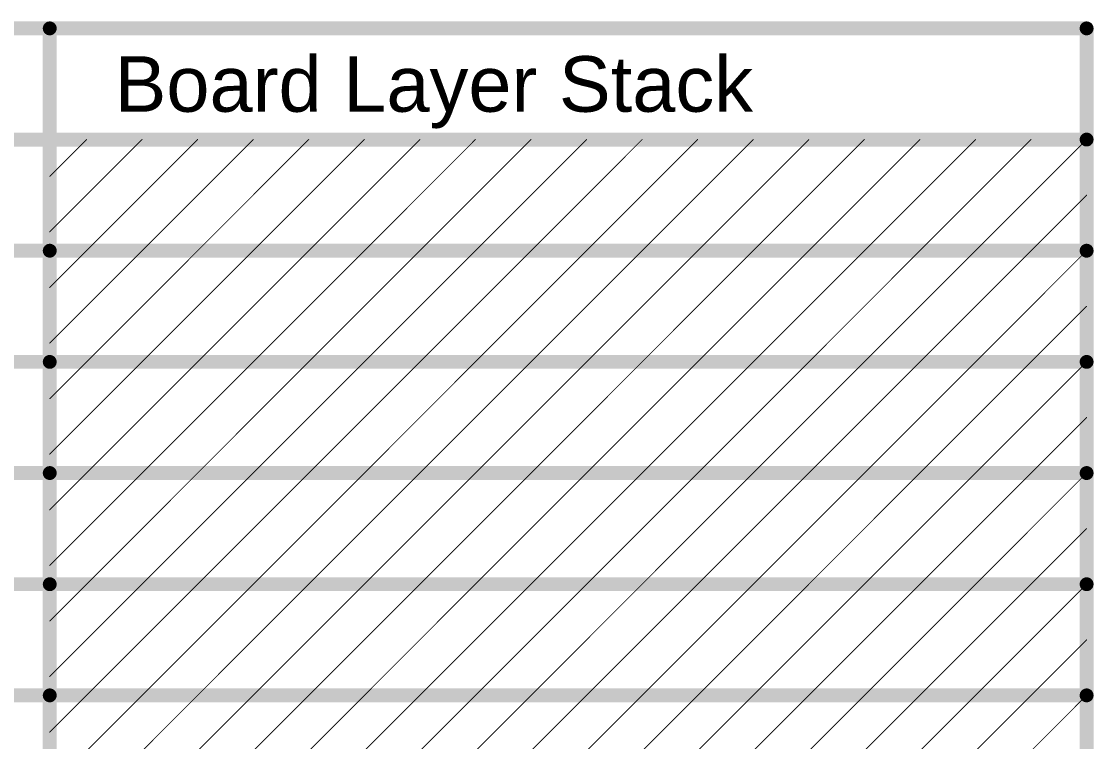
# Model space of a CAD drawing. Header units: inches. Extents: x -6 to 283, y -12 to 154.
# Drawn here: x 92.11 to 121.52, y 134.67 to 154.41 of the extents above; entities that cross this region are included whole.
import ezdxf

# ---------------------------------------------------------------- set-up
doc = ezdxf.new("R2010")
doc.units = ezdxf.units.IN
doc.layers.add('Dimensions', color=6, linetype='Continuous')
doc.styles.add('Arial', font='', dxfattribs={"height": 0.2})
doc.styles.get('Arial').set_extended_font_data('Arial')

msp = doc.modelspace()

# ---------------------------------------------------------------- linework, layer by layer
at = {"layer": 'Dimensions'}
for points in [[(12.645, 154.222, 0.381, 0.381, 0), (121.329, 154.222, 0.381, 0.381, 0)], [(92.889, 74.974, 0.381, 0.381, 0), (92.889, 154.222, 0.381, 0.381, 0)], [(121.329, 74.974, 0.381, 0.381, 0), (121.329, 154.222, 0.381, 0.381, 0)], [(12.645, 151.174, 0.381, 0.381, 0), (121.329, 151.174, 0.381, 0.381, 0)], [(92.889, 148.642, 0.0254, 0.0254, 0), (95.421, 151.174, 0.0254, 0.0254, 0)], [(92.889, 150.166, 0.0254, 0.0254, 0), (93.897, 151.174, 0.0254, 0.0254, 0)], [(93.897, 148.126, 0.0254, 0.0254, 0), (96.945, 151.174, 0.0254, 0.0254, 0)], [(95.421, 148.126, 0.0254, 0.0254, 0), (98.469, 151.174, 0.0254, 0.0254, 0)], [(96.945, 148.126, 0.0254, 0.0254, 0), (99.993, 151.174, 0.0254, 0.0254, 0)], [(98.469, 148.126, 0.0254, 0.0254, 0), (101.517, 151.174, 0.0254, 0.0254, 0)], [(99.993, 148.126, 0.0254, 0.0254, 0), (103.041, 151.174, 0.0254, 0.0254, 0)], [(101.517, 148.126, 0.0254, 0.0254, 0), (104.565, 151.174, 0.0254, 0.0254, 0)], [(103.041, 148.126, 0.0254, 0.0254, 0), (106.089, 151.174, 0.0254, 0.0254, 0)], [(104.565, 148.126, 0.0254, 0.0254, 0), (107.613, 151.174, 0.0254, 0.0254, 0)], [(106.089, 148.126, 0.0254, 0.0254, 0), (109.137, 151.174, 0.0254, 0.0254, 0)], [(107.613, 148.126, 0.0254, 0.0254, 0), (110.661, 151.174, 0.0254, 0.0254, 0)], [(109.137, 148.126, 0.0254, 0.0254, 0), (112.185, 151.174, 0.0254, 0.0254, 0)], [(110.661, 148.126, 0.0254, 0.0254, 0), (113.709, 151.174, 0.0254, 0.0254, 0)], [(112.185, 148.126, 0.0254, 0.0254, 0), (115.233, 151.174, 0.0254, 0.0254, 0)], [(113.709, 148.126, 0.0254, 0.0254, 0), (116.757, 151.174, 0.0254, 0.0254, 0)], [(115.233, 148.126, 0.0254, 0.0254, 0), (118.281, 151.174, 0.0254, 0.0254, 0)], [(116.757, 148.126, 0.0254, 0.0254, 0), (119.805, 151.174, 0.0254, 0.0254, 0)], [(118.281, 148.126, 0.0254, 0.0254, 0), (121.329, 151.174, 0.0254, 0.0254, 0)], [(119.805, 148.126, 0.0254, 0.0254, 0), (121.329, 149.65, 0.0254, 0.0254, 0)], [(78.415, 148.126, 0.381, 0.381, 0), (92.889, 148.126, 0.381, 0.381, 0)], [(92.889, 148.126, 0.381, 0.381, 0), (121.329, 148.126, 0.381, 0.381, 0)], [(92.889, 145.594, 0.0254, 0.0254, 0), (95.421, 148.126, 0.0254, 0.0254, 0)], [(92.889, 147.118, 0.0254, 0.0254, 0), (93.897, 148.126, 0.0254, 0.0254, 0)], [(93.897, 145.078, 0.0254, 0.0254, 0), (96.945, 148.126, 0.0254, 0.0254, 0)], [(95.421, 145.078, 0.0254, 0.0254, 0), (98.469, 148.126, 0.0254, 0.0254, 0)], [(96.945, 145.078, 0.0254, 0.0254, 0), (99.993, 148.126, 0.0254, 0.0254, 0)], [(98.469, 145.078, 0.0254, 0.0254, 0), (101.517, 148.126, 0.0254, 0.0254, 0)], [(99.993, 145.078, 0.0254, 0.0254, 0), (103.041, 148.126, 0.0254, 0.0254, 0)], [(101.517, 145.078, 0.0254, 0.0254, 0), (104.565, 148.126, 0.0254, 0.0254, 0)], [(103.041, 145.078, 0.0254, 0.0254, 0), (106.089, 148.126, 0.0254, 0.0254, 0)], [(104.565, 145.078, 0.0254, 0.0254, 0), (107.613, 148.126, 0.0254, 0.0254, 0)], [(106.089, 145.078, 0.0254, 0.0254, 0), (109.137, 148.126, 0.0254, 0.0254, 0)], [(107.613, 145.078, 0.0254, 0.0254, 0), (110.661, 148.126, 0.0254, 0.0254, 0)], [(109.137, 145.078, 0.0254, 0.0254, 0), (112.185, 148.126, 0.0254, 0.0254, 0)], [(110.661, 145.078, 0.0254, 0.0254, 0), (113.709, 148.126, 0.0254, 0.0254, 0)], [(112.185, 145.078, 0.0254, 0.0254, 0), (115.233, 148.126, 0.0254, 0.0254, 0)], [(113.709, 145.078, 0.0254, 0.0254, 0), (116.757, 148.126, 0.0254, 0.0254, 0)], [(115.233, 145.078, 0.0254, 0.0254, 0), (118.281, 148.126, 0.0254, 0.0254, 0)], [(116.757, 145.078, 0.0254, 0.0254, 0), (119.805, 148.126, 0.0254, 0.0254, 0)], [(118.281, 145.078, 0.0254, 0.0254, 0), (121.329, 148.126, 0.0254, 0.0254, 0)], [(119.805, 145.078, 0.0254, 0.0254, 0), (121.329, 146.602, 0.0254, 0.0254, 0)], [(78.415, 145.078, 0.381, 0.381, 0), (92.889, 145.078, 0.381, 0.381, 0)], [(92.889, 145.078, 0.381, 0.381, 0), (121.329, 145.078, 0.381, 0.381, 0)], [(92.889, 142.546, 0.0254, 0.0254, 0), (95.421, 145.078, 0.0254, 0.0254, 0)], [(92.889, 144.07, 0.0254, 0.0254, 0), (93.897, 145.078, 0.0254, 0.0254, 0)], [(93.897, 142.03, 0.0254, 0.0254, 0), (96.945, 145.078, 0.0254, 0.0254, 0)], [(95.421, 142.03, 0.0254, 0.0254, 0), (98.469, 145.078, 0.0254, 0.0254, 0)], [(96.945, 142.03, 0.0254, 0.0254, 0), (99.993, 145.078, 0.0254, 0.0254, 0)], [(98.469, 142.03, 0.0254, 0.0254, 0), (101.517, 145.078, 0.0254, 0.0254, 0)], [(99.993, 142.03, 0.0254, 0.0254, 0), (103.041, 145.078, 0.0254, 0.0254, 0)], [(101.517, 142.03, 0.0254, 0.0254, 0), (104.565, 145.078, 0.0254, 0.0254, 0)], [(103.041, 142.03, 0.0254, 0.0254, 0), (106.089, 145.078, 0.0254, 0.0254, 0)], [(104.565, 142.03, 0.0254, 0.0254, 0), (107.613, 145.078, 0.0254, 0.0254, 0)], [(106.089, 142.03, 0.0254, 0.0254, 0), (109.137, 145.078, 0.0254, 0.0254, 0)], [(107.613, 142.03, 0.0254, 0.0254, 0), (110.661, 145.078, 0.0254, 0.0254, 0)], [(109.137, 142.03, 0.0254, 0.0254, 0), (112.185, 145.078, 0.0254, 0.0254, 0)], [(110.661, 142.03, 0.0254, 0.0254, 0), (113.709, 145.078, 0.0254, 0.0254, 0)], [(112.185, 142.03, 0.0254, 0.0254, 0), (115.233, 145.078, 0.0254, 0.0254, 0)], [(113.709, 142.03, 0.0254, 0.0254, 0), (116.757, 145.078, 0.0254, 0.0254, 0)], [(115.233, 142.03, 0.0254, 0.0254, 0), (118.281, 145.078, 0.0254, 0.0254, 0)], [(116.757, 142.03, 0.0254, 0.0254, 0), (119.805, 145.078, 0.0254, 0.0254, 0)], [(118.281, 142.03, 0.0254, 0.0254, 0), (121.329, 145.078, 0.0254, 0.0254, 0)], [(119.805, 142.03, 0.0254, 0.0254, 0), (121.329, 143.554, 0.0254, 0.0254, 0)], [(78.415, 142.03, 0.381, 0.381, 0), (92.889, 142.03, 0.381, 0.381, 0)], [(92.889, 142.03, 0.381, 0.381, 0), (121.329, 142.03, 0.381, 0.381, 0)], [(92.889, 139.498, 0.0254, 0.0254, 0), (95.421, 142.03, 0.0254, 0.0254, 0)], [(92.889, 141.022, 0.0254, 0.0254, 0), (93.897, 142.03, 0.0254, 0.0254, 0)], [(93.897, 138.982, 0.0254, 0.0254, 0), (96.945, 142.03, 0.0254, 0.0254, 0)], [(95.421, 138.982, 0.0254, 0.0254, 0), (98.469, 142.03, 0.0254, 0.0254, 0)], [(96.945, 138.982, 0.0254, 0.0254, 0), (99.993, 142.03, 0.0254, 0.0254, 0)], [(98.469, 138.982, 0.0254, 0.0254, 0), (101.517, 142.03, 0.0254, 0.0254, 0)], [(99.993, 138.982, 0.0254, 0.0254, 0), (103.041, 142.03, 0.0254, 0.0254, 0)], [(101.517, 138.982, 0.0254, 0.0254, 0), (104.565, 142.03, 0.0254, 0.0254, 0)], [(103.041, 138.982, 0.0254, 0.0254, 0), (106.089, 142.03, 0.0254, 0.0254, 0)], [(104.565, 138.982, 0.0254, 0.0254, 0), (107.613, 142.03, 0.0254, 0.0254, 0)], [(106.089, 138.982, 0.0254, 0.0254, 0), (109.137, 142.03, 0.0254, 0.0254, 0)], [(107.613, 138.982, 0.0254, 0.0254, 0), (110.661, 142.03, 0.0254, 0.0254, 0)], [(109.137, 138.982, 0.0254, 0.0254, 0), (112.185, 142.03, 0.0254, 0.0254, 0)], [(110.661, 138.982, 0.0254, 0.0254, 0), (113.709, 142.03, 0.0254, 0.0254, 0)], [(112.185, 138.982, 0.0254, 0.0254, 0), (115.233, 142.03, 0.0254, 0.0254, 0)], [(113.709, 138.982, 0.0254, 0.0254, 0), (116.757, 142.03, 0.0254, 0.0254, 0)], [(115.233, 138.982, 0.0254, 0.0254, 0), (118.281, 142.03, 0.0254, 0.0254, 0)], [(116.757, 138.982, 0.0254, 0.0254, 0), (119.805, 142.03, 0.0254, 0.0254, 0)], [(118.281, 138.982, 0.0254, 0.0254, 0), (121.329, 142.03, 0.0254, 0.0254, 0)], [(119.805, 138.982, 0.0254, 0.0254, 0), (121.329, 140.506, 0.0254, 0.0254, 0)], [(78.415, 138.982, 0.381, 0.381, 0), (92.889, 138.982, 0.381, 0.381, 0)], [(92.889, 138.982, 0.381, 0.381, 0), (121.329, 138.982, 0.381, 0.381, 0)], [(92.889, 136.45, 0.0254, 0.0254, 0), (95.421, 138.982, 0.0254, 0.0254, 0)], [(92.889, 137.974, 0.0254, 0.0254, 0), (93.897, 138.982, 0.0254, 0.0254, 0)], [(93.897, 135.934, 0.0254, 0.0254, 0), (96.945, 138.982, 0.0254, 0.0254, 0)], [(95.421, 135.934, 0.0254, 0.0254, 0), (98.469, 138.982, 0.0254, 0.0254, 0)], [(96.945, 135.934, 0.0254, 0.0254, 0), (99.993, 138.982, 0.0254, 0.0254, 0)], [(98.469, 135.934, 0.0254, 0.0254, 0), (101.517, 138.982, 0.0254, 0.0254, 0)], [(99.993, 135.934, 0.0254, 0.0254, 0), (103.041, 138.982, 0.0254, 0.0254, 0)], [(101.517, 135.934, 0.0254, 0.0254, 0), (104.565, 138.982, 0.0254, 0.0254, 0)], [(103.041, 135.934, 0.0254, 0.0254, 0), (106.089, 138.982, 0.0254, 0.0254, 0)], [(104.565, 135.934, 0.0254, 0.0254, 0), (107.613, 138.982, 0.0254, 0.0254, 0)], [(106.089, 135.934, 0.0254, 0.0254, 0), (109.137, 138.982, 0.0254, 0.0254, 0)], [(107.613, 135.934, 0.0254, 0.0254, 0), (110.661, 138.982, 0.0254, 0.0254, 0)], [(109.137, 135.934, 0.0254, 0.0254, 0), (112.185, 138.982, 0.0254, 0.0254, 0)], [(110.661, 135.934, 0.0254, 0.0254, 0), (113.709, 138.982, 0.0254, 0.0254, 0)], [(112.185, 135.934, 0.0254, 0.0254, 0), (115.233, 138.982, 0.0254, 0.0254, 0)], [(113.709, 135.934, 0.0254, 0.0254, 0), (116.757, 138.982, 0.0254, 0.0254, 0)], [(115.233, 135.934, 0.0254, 0.0254, 0), (118.281, 138.982, 0.0254, 0.0254, 0)], [(116.757, 135.934, 0.0254, 0.0254, 0), (119.805, 138.982, 0.0254, 0.0254, 0)], [(118.281, 135.934, 0.0254, 0.0254, 0), (121.329, 138.982, 0.0254, 0.0254, 0)], [(119.805, 135.934, 0.0254, 0.0254, 0), (121.329, 137.458, 0.0254, 0.0254, 0)], [(78.415, 135.934, 0.381, 0.381, 0), (92.889, 135.934, 0.381, 0.381, 0)], [(92.889, 135.934, 0.381, 0.381, 0), (121.329, 135.934, 0.381, 0.381, 0)], [(92.889, 133.402, 0.0254, 0.0254, 0), (95.421, 135.934, 0.0254, 0.0254, 0)], [(92.889, 134.926, 0.0254, 0.0254, 0), (93.897, 135.934, 0.0254, 0.0254, 0)], [(93.897, 132.886, 0.0254, 0.0254, 0), (96.945, 135.934, 0.0254, 0.0254, 0)], [(95.421, 132.886, 0.0254, 0.0254, 0), (98.469, 135.934, 0.0254, 0.0254, 0)], [(96.945, 132.886, 0.0254, 0.0254, 0), (99.993, 135.934, 0.0254, 0.0254, 0)], [(98.469, 132.886, 0.0254, 0.0254, 0), (101.517, 135.934, 0.0254, 0.0254, 0)], [(99.993, 132.886, 0.0254, 0.0254, 0), (103.041, 135.934, 0.0254, 0.0254, 0)], [(101.517, 132.886, 0.0254, 0.0254, 0), (104.565, 135.934, 0.0254, 0.0254, 0)], [(103.041, 132.886, 0.0254, 0.0254, 0), (106.089, 135.934, 0.0254, 0.0254, 0)], [(104.565, 132.886, 0.0254, 0.0254, 0), (107.613, 135.934, 0.0254, 0.0254, 0)], [(106.089, 132.886, 0.0254, 0.0254, 0), (109.137, 135.934, 0.0254, 0.0254, 0)], [(107.613, 132.886, 0.0254, 0.0254, 0), (110.661, 135.934, 0.0254, 0.0254, 0)], [(109.137, 132.886, 0.0254, 0.0254, 0), (112.185, 135.934, 0.0254, 0.0254, 0)], [(110.661, 132.886, 0.0254, 0.0254, 0), (113.709, 135.934, 0.0254, 0.0254, 0)], [(112.185, 132.886, 0.0254, 0.0254, 0), (115.233, 135.934, 0.0254, 0.0254, 0)], [(113.709, 132.886, 0.0254, 0.0254, 0), (116.757, 135.934, 0.0254, 0.0254, 0)], [(115.233, 132.886, 0.0254, 0.0254, 0), (118.281, 135.934, 0.0254, 0.0254, 0)], [(116.757, 132.886, 0.0254, 0.0254, 0), (119.805, 135.934, 0.0254, 0.0254, 0)], [(118.281, 132.886, 0.0254, 0.0254, 0), (121.329, 135.934, 0.0254, 0.0254, 0)]]:
    msp.add_lwpolyline(points, format="xyseb", dxfattribs=at)
for points in [[(92.794, 154.222, 0.191, 0.191, 1), (92.984, 154.222, 0.191, 0.191, 1)], [(121.234, 154.222, 0.191, 0.191, 1), (121.424, 154.222, 0.191, 0.191, 1)], [(121.234, 154.222, 0.191, 0.191, 1), (121.424, 154.222, 0.191, 0.191, 1)], [(93.891, 151.174, 0.0127, 0.0127, 1), (93.903, 151.174, 0.0127, 0.0127, 1)], [(95.415, 151.174, 0.0127, 0.0127, 1), (95.427, 151.174, 0.0127, 0.0127, 1)], [(96.939, 151.174, 0.0127, 0.0127, 1), (96.951, 151.174, 0.0127, 0.0127, 1)], [(98.463, 151.174, 0.0127, 0.0127, 1), (98.475, 151.174, 0.0127, 0.0127, 1)], [(99.987, 151.174, 0.0127, 0.0127, 1), (99.999, 151.174, 0.0127, 0.0127, 1)], [(101.511, 151.174, 0.0127, 0.0127, 1), (101.523, 151.174, 0.0127, 0.0127, 1)], [(103.035, 151.174, 0.0127, 0.0127, 1), (103.047, 151.174, 0.0127, 0.0127, 1)], [(104.559, 151.174, 0.0127, 0.0127, 1), (104.571, 151.174, 0.0127, 0.0127, 1)], [(106.083, 151.174, 0.0127, 0.0127, 1), (106.095, 151.174, 0.0127, 0.0127, 1)], [(107.607, 151.174, 0.0127, 0.0127, 1), (107.619, 151.174, 0.0127, 0.0127, 1)], [(109.131, 151.174, 0.0127, 0.0127, 1), (109.143, 151.174, 0.0127, 0.0127, 1)], [(110.655, 151.174, 0.0127, 0.0127, 1), (110.667, 151.174, 0.0127, 0.0127, 1)], [(112.179, 151.174, 0.0127, 0.0127, 1), (112.191, 151.174, 0.0127, 0.0127, 1)], [(113.703, 151.174, 0.0127, 0.0127, 1), (113.715, 151.174, 0.0127, 0.0127, 1)], [(115.227, 151.174, 0.0127, 0.0127, 1), (115.239, 151.174, 0.0127, 0.0127, 1)], [(116.751, 151.174, 0.0127, 0.0127, 1), (116.763, 151.174, 0.0127, 0.0127, 1)], [(118.275, 151.174, 0.0127, 0.0127, 1), (118.287, 151.174, 0.0127, 0.0127, 1)], [(119.799, 151.174, 0.0127, 0.0127, 1), (119.811, 151.174, 0.0127, 0.0127, 1)], [(121.234, 151.174, 0.191, 0.191, 1), (121.424, 151.174, 0.191, 0.191, 1)], [(121.323, 151.174, 0.0127, 0.0127, 1), (121.335, 151.174, 0.0127, 0.0127, 1)], [(92.883, 150.166, 0.0127, 0.0127, 1), (92.895, 150.166, 0.0127, 0.0127, 1)], [(121.323, 149.65, 0.0127, 0.0127, 1), (121.335, 149.65, 0.0127, 0.0127, 1)], [(92.883, 148.642, 0.0127, 0.0127, 1), (92.895, 148.642, 0.0127, 0.0127, 1)], [(92.794, 148.126, 0.191, 0.191, 1), (92.984, 148.126, 0.191, 0.191, 1)], [(92.794, 148.126, 0.191, 0.191, 1), (92.984, 148.126, 0.191, 0.191, 1)], [(121.234, 148.126, 0.191, 0.191, 1), (121.424, 148.126, 0.191, 0.191, 1)], [(93.891, 148.126, 0.0127, 0.0127, 1), (93.903, 148.126, 0.0127, 0.0127, 1)], [(93.891, 148.126, 0.0127, 0.0127, 1), (93.903, 148.126, 0.0127, 0.0127, 1)], [(95.415, 148.126, 0.0127, 0.0127, 1), (95.427, 148.126, 0.0127, 0.0127, 1)], [(95.415, 148.126, 0.0127, 0.0127, 1), (95.427, 148.126, 0.0127, 0.0127, 1)], [(96.939, 148.126, 0.0127, 0.0127, 1), (96.951, 148.126, 0.0127, 0.0127, 1)], [(96.939, 148.126, 0.0127, 0.0127, 1), (96.951, 148.126, 0.0127, 0.0127, 1)], [(98.463, 148.126, 0.0127, 0.0127, 1), (98.475, 148.126, 0.0127, 0.0127, 1)], [(98.463, 148.126, 0.0127, 0.0127, 1), (98.475, 148.126, 0.0127, 0.0127, 1)], [(99.987, 148.126, 0.0127, 0.0127, 1), (99.999, 148.126, 0.0127, 0.0127, 1)], [(99.987, 148.126, 0.0127, 0.0127, 1), (99.999, 148.126, 0.0127, 0.0127, 1)], [(101.511, 148.126, 0.0127, 0.0127, 1), (101.523, 148.126, 0.0127, 0.0127, 1)], [(101.511, 148.126, 0.0127, 0.0127, 1), (101.523, 148.126, 0.0127, 0.0127, 1)], [(103.035, 148.126, 0.0127, 0.0127, 1), (103.047, 148.126, 0.0127, 0.0127, 1)], [(103.035, 148.126, 0.0127, 0.0127, 1), (103.047, 148.126, 0.0127, 0.0127, 1)], [(104.559, 148.126, 0.0127, 0.0127, 1), (104.571, 148.126, 0.0127, 0.0127, 1)], [(104.559, 148.126, 0.0127, 0.0127, 1), (104.571, 148.126, 0.0127, 0.0127, 1)], [(106.083, 148.126, 0.0127, 0.0127, 1), (106.095, 148.126, 0.0127, 0.0127, 1)], [(106.083, 148.126, 0.0127, 0.0127, 1), (106.095, 148.126, 0.0127, 0.0127, 1)], [(107.607, 148.126, 0.0127, 0.0127, 1), (107.619, 148.126, 0.0127, 0.0127, 1)], [(107.607, 148.126, 0.0127, 0.0127, 1), (107.619, 148.126, 0.0127, 0.0127, 1)], [(109.131, 148.126, 0.0127, 0.0127, 1), (109.143, 148.126, 0.0127, 0.0127, 1)], [(109.131, 148.126, 0.0127, 0.0127, 1), (109.143, 148.126, 0.0127, 0.0127, 1)], [(110.655, 148.126, 0.0127, 0.0127, 1), (110.667, 148.126, 0.0127, 0.0127, 1)], [(110.655, 148.126, 0.0127, 0.0127, 1), (110.667, 148.126, 0.0127, 0.0127, 1)], [(112.179, 148.126, 0.0127, 0.0127, 1), (112.191, 148.126, 0.0127, 0.0127, 1)], [(112.179, 148.126, 0.0127, 0.0127, 1), (112.191, 148.126, 0.0127, 0.0127, 1)], [(113.703, 148.126, 0.0127, 0.0127, 1), (113.715, 148.126, 0.0127, 0.0127, 1)], [(113.703, 148.126, 0.0127, 0.0127, 1), (113.715, 148.126, 0.0127, 0.0127, 1)], [(115.227, 148.126, 0.0127, 0.0127, 1), (115.239, 148.126, 0.0127, 0.0127, 1)], [(115.227, 148.126, 0.0127, 0.0127, 1), (115.239, 148.126, 0.0127, 0.0127, 1)], [(116.751, 148.126, 0.0127, 0.0127, 1), (116.763, 148.126, 0.0127, 0.0127, 1)], [(116.751, 148.126, 0.0127, 0.0127, 1), (116.763, 148.126, 0.0127, 0.0127, 1)], [(118.275, 148.126, 0.0127, 0.0127, 1), (118.287, 148.126, 0.0127, 0.0127, 1)], [(118.275, 148.126, 0.0127, 0.0127, 1), (118.287, 148.126, 0.0127, 0.0127, 1)], [(119.799, 148.126, 0.0127, 0.0127, 1), (119.811, 148.126, 0.0127, 0.0127, 1)], [(119.799, 148.126, 0.0127, 0.0127, 1), (119.811, 148.126, 0.0127, 0.0127, 1)], [(121.323, 148.126, 0.0127, 0.0127, 1), (121.335, 148.126, 0.0127, 0.0127, 1)], [(92.883, 147.118, 0.0127, 0.0127, 1), (92.895, 147.118, 0.0127, 0.0127, 1)], [(121.323, 146.602, 0.0127, 0.0127, 1), (121.335, 146.602, 0.0127, 0.0127, 1)], [(92.883, 145.594, 0.0127, 0.0127, 1), (92.895, 145.594, 0.0127, 0.0127, 1)], [(92.794, 145.078, 0.191, 0.191, 1), (92.984, 145.078, 0.191, 0.191, 1)], [(92.794, 145.078, 0.191, 0.191, 1), (92.984, 145.078, 0.191, 0.191, 1)], [(93.891, 145.078, 0.0127, 0.0127, 1), (93.903, 145.078, 0.0127, 0.0127, 1)], [(93.891, 145.078, 0.0127, 0.0127, 1), (93.903, 145.078, 0.0127, 0.0127, 1)], [(95.415, 145.078, 0.0127, 0.0127, 1), (95.427, 145.078, 0.0127, 0.0127, 1)], [(95.415, 145.078, 0.0127, 0.0127, 1), (95.427, 145.078, 0.0127, 0.0127, 1)], [(96.939, 145.078, 0.0127, 0.0127, 1), (96.951, 145.078, 0.0127, 0.0127, 1)], [(96.939, 145.078, 0.0127, 0.0127, 1), (96.951, 145.078, 0.0127, 0.0127, 1)], [(98.463, 145.078, 0.0127, 0.0127, 1), (98.475, 145.078, 0.0127, 0.0127, 1)], [(98.463, 145.078, 0.0127, 0.0127, 1), (98.475, 145.078, 0.0127, 0.0127, 1)], [(99.987, 145.078, 0.0127, 0.0127, 1), (99.999, 145.078, 0.0127, 0.0127, 1)], [(99.987, 145.078, 0.0127, 0.0127, 1), (99.999, 145.078, 0.0127, 0.0127, 1)], [(101.511, 145.078, 0.0127, 0.0127, 1), (101.523, 145.078, 0.0127, 0.0127, 1)], [(101.511, 145.078, 0.0127, 0.0127, 1), (101.523, 145.078, 0.0127, 0.0127, 1)], [(103.035, 145.078, 0.0127, 0.0127, 1), (103.047, 145.078, 0.0127, 0.0127, 1)], [(103.035, 145.078, 0.0127, 0.0127, 1), (103.047, 145.078, 0.0127, 0.0127, 1)], [(104.559, 145.078, 0.0127, 0.0127, 1), (104.571, 145.078, 0.0127, 0.0127, 1)], [(104.559, 145.078, 0.0127, 0.0127, 1), (104.571, 145.078, 0.0127, 0.0127, 1)], [(106.083, 145.078, 0.0127, 0.0127, 1), (106.095, 145.078, 0.0127, 0.0127, 1)], [(106.083, 145.078, 0.0127, 0.0127, 1), (106.095, 145.078, 0.0127, 0.0127, 1)], [(107.607, 145.078, 0.0127, 0.0127, 1), (107.619, 145.078, 0.0127, 0.0127, 1)], [(107.607, 145.078, 0.0127, 0.0127, 1), (107.619, 145.078, 0.0127, 0.0127, 1)], [(109.131, 145.078, 0.0127, 0.0127, 1), (109.143, 145.078, 0.0127, 0.0127, 1)], [(109.131, 145.078, 0.0127, 0.0127, 1), (109.143, 145.078, 0.0127, 0.0127, 1)], [(110.655, 145.078, 0.0127, 0.0127, 1), (110.667, 145.078, 0.0127, 0.0127, 1)], [(110.655, 145.078, 0.0127, 0.0127, 1), (110.667, 145.078, 0.0127, 0.0127, 1)], [(112.179, 145.078, 0.0127, 0.0127, 1), (112.191, 145.078, 0.0127, 0.0127, 1)], [(112.179, 145.078, 0.0127, 0.0127, 1), (112.191, 145.078, 0.0127, 0.0127, 1)], [(113.703, 145.078, 0.0127, 0.0127, 1), (113.715, 145.078, 0.0127, 0.0127, 1)], [(113.703, 145.078, 0.0127, 0.0127, 1), (113.715, 145.078, 0.0127, 0.0127, 1)], [(115.227, 145.078, 0.0127, 0.0127, 1), (115.239, 145.078, 0.0127, 0.0127, 1)], [(115.227, 145.078, 0.0127, 0.0127, 1), (115.239, 145.078, 0.0127, 0.0127, 1)], [(116.751, 145.078, 0.0127, 0.0127, 1), (116.763, 145.078, 0.0127, 0.0127, 1)], [(116.751, 145.078, 0.0127, 0.0127, 1), (116.763, 145.078, 0.0127, 0.0127, 1)], [(118.275, 145.078, 0.0127, 0.0127, 1), (118.287, 145.078, 0.0127, 0.0127, 1)], [(118.275, 145.078, 0.0127, 0.0127, 1), (118.287, 145.078, 0.0127, 0.0127, 1)], [(119.799, 145.078, 0.0127, 0.0127, 1), (119.811, 145.078, 0.0127, 0.0127, 1)], [(119.799, 145.078, 0.0127, 0.0127, 1), (119.811, 145.078, 0.0127, 0.0127, 1)], [(121.234, 145.078, 0.191, 0.191, 1), (121.424, 145.078, 0.191, 0.191, 1)], [(121.323, 145.078, 0.0127, 0.0127, 1), (121.335, 145.078, 0.0127, 0.0127, 1)], [(92.883, 144.07, 0.0127, 0.0127, 1), (92.895, 144.07, 0.0127, 0.0127, 1)], [(121.323, 143.554, 0.0127, 0.0127, 1), (121.335, 143.554, 0.0127, 0.0127, 1)], [(92.883, 142.546, 0.0127, 0.0127, 1), (92.895, 142.546, 0.0127, 0.0127, 1)], [(92.794, 142.03, 0.191, 0.191, 1), (92.984, 142.03, 0.191, 0.191, 1)], [(92.794, 142.03, 0.191, 0.191, 1), (92.984, 142.03, 0.191, 0.191, 1)], [(93.891, 142.03, 0.0127, 0.0127, 1), (93.903, 142.03, 0.0127, 0.0127, 1)], [(93.891, 142.03, 0.0127, 0.0127, 1), (93.903, 142.03, 0.0127, 0.0127, 1)], [(95.415, 142.03, 0.0127, 0.0127, 1), (95.427, 142.03, 0.0127, 0.0127, 1)], [(95.415, 142.03, 0.0127, 0.0127, 1), (95.427, 142.03, 0.0127, 0.0127, 1)], [(96.939, 142.03, 0.0127, 0.0127, 1), (96.951, 142.03, 0.0127, 0.0127, 1)], [(96.939, 142.03, 0.0127, 0.0127, 1), (96.951, 142.03, 0.0127, 0.0127, 1)], [(98.463, 142.03, 0.0127, 0.0127, 1), (98.475, 142.03, 0.0127, 0.0127, 1)], [(98.463, 142.03, 0.0127, 0.0127, 1), (98.475, 142.03, 0.0127, 0.0127, 1)], [(99.987, 142.03, 0.0127, 0.0127, 1), (99.999, 142.03, 0.0127, 0.0127, 1)], [(99.987, 142.03, 0.0127, 0.0127, 1), (99.999, 142.03, 0.0127, 0.0127, 1)], [(101.511, 142.03, 0.0127, 0.0127, 1), (101.523, 142.03, 0.0127, 0.0127, 1)], [(101.511, 142.03, 0.0127, 0.0127, 1), (101.523, 142.03, 0.0127, 0.0127, 1)], [(103.035, 142.03, 0.0127, 0.0127, 1), (103.047, 142.03, 0.0127, 0.0127, 1)], [(103.035, 142.03, 0.0127, 0.0127, 1), (103.047, 142.03, 0.0127, 0.0127, 1)], [(104.559, 142.03, 0.0127, 0.0127, 1), (104.571, 142.03, 0.0127, 0.0127, 1)], [(104.559, 142.03, 0.0127, 0.0127, 1), (104.571, 142.03, 0.0127, 0.0127, 1)], [(106.083, 142.03, 0.0127, 0.0127, 1), (106.095, 142.03, 0.0127, 0.0127, 1)], [(106.083, 142.03, 0.0127, 0.0127, 1), (106.095, 142.03, 0.0127, 0.0127, 1)], [(107.607, 142.03, 0.0127, 0.0127, 1), (107.619, 142.03, 0.0127, 0.0127, 1)], [(107.607, 142.03, 0.0127, 0.0127, 1), (107.619, 142.03, 0.0127, 0.0127, 1)], [(109.131, 142.03, 0.0127, 0.0127, 1), (109.143, 142.03, 0.0127, 0.0127, 1)], [(109.131, 142.03, 0.0127, 0.0127, 1), (109.143, 142.03, 0.0127, 0.0127, 1)], [(110.655, 142.03, 0.0127, 0.0127, 1), (110.667, 142.03, 0.0127, 0.0127, 1)], [(110.655, 142.03, 0.0127, 0.0127, 1), (110.667, 142.03, 0.0127, 0.0127, 1)], [(112.179, 142.03, 0.0127, 0.0127, 1), (112.191, 142.03, 0.0127, 0.0127, 1)], [(112.179, 142.03, 0.0127, 0.0127, 1), (112.191, 142.03, 0.0127, 0.0127, 1)], [(113.703, 142.03, 0.0127, 0.0127, 1), (113.715, 142.03, 0.0127, 0.0127, 1)], [(113.703, 142.03, 0.0127, 0.0127, 1), (113.715, 142.03, 0.0127, 0.0127, 1)], [(115.227, 142.03, 0.0127, 0.0127, 1), (115.239, 142.03, 0.0127, 0.0127, 1)], [(115.227, 142.03, 0.0127, 0.0127, 1), (115.239, 142.03, 0.0127, 0.0127, 1)], [(116.751, 142.03, 0.0127, 0.0127, 1), (116.763, 142.03, 0.0127, 0.0127, 1)], [(116.751, 142.03, 0.0127, 0.0127, 1), (116.763, 142.03, 0.0127, 0.0127, 1)], [(118.275, 142.03, 0.0127, 0.0127, 1), (118.287, 142.03, 0.0127, 0.0127, 1)], [(118.275, 142.03, 0.0127, 0.0127, 1), (118.287, 142.03, 0.0127, 0.0127, 1)], [(119.799, 142.03, 0.0127, 0.0127, 1), (119.811, 142.03, 0.0127, 0.0127, 1)], [(119.799, 142.03, 0.0127, 0.0127, 1), (119.811, 142.03, 0.0127, 0.0127, 1)], [(121.234, 142.03, 0.191, 0.191, 1), (121.424, 142.03, 0.191, 0.191, 1)], [(121.323, 142.03, 0.0127, 0.0127, 1), (121.335, 142.03, 0.0127, 0.0127, 1)], [(92.883, 141.022, 0.0127, 0.0127, 1), (92.895, 141.022, 0.0127, 0.0127, 1)], [(121.323, 140.506, 0.0127, 0.0127, 1), (121.335, 140.506, 0.0127, 0.0127, 1)], [(92.883, 139.498, 0.0127, 0.0127, 1), (92.895, 139.498, 0.0127, 0.0127, 1)], [(92.794, 138.982, 0.191, 0.191, 1), (92.984, 138.982, 0.191, 0.191, 1)], [(92.794, 138.982, 0.191, 0.191, 1), (92.984, 138.982, 0.191, 0.191, 1)], [(121.234, 138.982, 0.191, 0.191, 1), (121.424, 138.982, 0.191, 0.191, 1)], [(93.891, 138.982, 0.0127, 0.0127, 1), (93.903, 138.982, 0.0127, 0.0127, 1)], [(93.891, 138.982, 0.0127, 0.0127, 1), (93.903, 138.982, 0.0127, 0.0127, 1)], [(95.415, 138.982, 0.0127, 0.0127, 1), (95.427, 138.982, 0.0127, 0.0127, 1)], [(95.415, 138.982, 0.0127, 0.0127, 1), (95.427, 138.982, 0.0127, 0.0127, 1)], [(96.939, 138.982, 0.0127, 0.0127, 1), (96.951, 138.982, 0.0127, 0.0127, 1)], [(96.939, 138.982, 0.0127, 0.0127, 1), (96.951, 138.982, 0.0127, 0.0127, 1)], [(98.463, 138.982, 0.0127, 0.0127, 1), (98.475, 138.982, 0.0127, 0.0127, 1)], [(98.463, 138.982, 0.0127, 0.0127, 1), (98.475, 138.982, 0.0127, 0.0127, 1)], [(99.987, 138.982, 0.0127, 0.0127, 1), (99.999, 138.982, 0.0127, 0.0127, 1)], [(99.987, 138.982, 0.0127, 0.0127, 1), (99.999, 138.982, 0.0127, 0.0127, 1)], [(101.511, 138.982, 0.0127, 0.0127, 1), (101.523, 138.982, 0.0127, 0.0127, 1)], [(101.511, 138.982, 0.0127, 0.0127, 1), (101.523, 138.982, 0.0127, 0.0127, 1)], [(103.035, 138.982, 0.0127, 0.0127, 1), (103.047, 138.982, 0.0127, 0.0127, 1)], [(103.035, 138.982, 0.0127, 0.0127, 1), (103.047, 138.982, 0.0127, 0.0127, 1)], [(104.559, 138.982, 0.0127, 0.0127, 1), (104.571, 138.982, 0.0127, 0.0127, 1)], [(104.559, 138.982, 0.0127, 0.0127, 1), (104.571, 138.982, 0.0127, 0.0127, 1)], [(106.083, 138.982, 0.0127, 0.0127, 1), (106.095, 138.982, 0.0127, 0.0127, 1)], [(106.083, 138.982, 0.0127, 0.0127, 1), (106.095, 138.982, 0.0127, 0.0127, 1)], [(107.607, 138.982, 0.0127, 0.0127, 1), (107.619, 138.982, 0.0127, 0.0127, 1)], [(107.607, 138.982, 0.0127, 0.0127, 1), (107.619, 138.982, 0.0127, 0.0127, 1)], [(109.131, 138.982, 0.0127, 0.0127, 1), (109.143, 138.982, 0.0127, 0.0127, 1)], [(109.131, 138.982, 0.0127, 0.0127, 1), (109.143, 138.982, 0.0127, 0.0127, 1)], [(110.655, 138.982, 0.0127, 0.0127, 1), (110.667, 138.982, 0.0127, 0.0127, 1)], [(110.655, 138.982, 0.0127, 0.0127, 1), (110.667, 138.982, 0.0127, 0.0127, 1)], [(112.179, 138.982, 0.0127, 0.0127, 1), (112.191, 138.982, 0.0127, 0.0127, 1)], [(112.179, 138.982, 0.0127, 0.0127, 1), (112.191, 138.982, 0.0127, 0.0127, 1)], [(113.703, 138.982, 0.0127, 0.0127, 1), (113.715, 138.982, 0.0127, 0.0127, 1)], [(113.703, 138.982, 0.0127, 0.0127, 1), (113.715, 138.982, 0.0127, 0.0127, 1)], [(115.227, 138.982, 0.0127, 0.0127, 1), (115.239, 138.982, 0.0127, 0.0127, 1)], [(115.227, 138.982, 0.0127, 0.0127, 1), (115.239, 138.982, 0.0127, 0.0127, 1)], [(116.751, 138.982, 0.0127, 0.0127, 1), (116.763, 138.982, 0.0127, 0.0127, 1)], [(116.751, 138.982, 0.0127, 0.0127, 1), (116.763, 138.982, 0.0127, 0.0127, 1)], [(118.275, 138.982, 0.0127, 0.0127, 1), (118.287, 138.982, 0.0127, 0.0127, 1)], [(118.275, 138.982, 0.0127, 0.0127, 1), (118.287, 138.982, 0.0127, 0.0127, 1)], [(119.799, 138.982, 0.0127, 0.0127, 1), (119.811, 138.982, 0.0127, 0.0127, 1)], [(119.799, 138.982, 0.0127, 0.0127, 1), (119.811, 138.982, 0.0127, 0.0127, 1)], [(121.323, 138.982, 0.0127, 0.0127, 1), (121.335, 138.982, 0.0127, 0.0127, 1)], [(92.883, 137.974, 0.0127, 0.0127, 1), (92.895, 137.974, 0.0127, 0.0127, 1)], [(121.323, 137.458, 0.0127, 0.0127, 1), (121.335, 137.458, 0.0127, 0.0127, 1)], [(92.883, 136.45, 0.0127, 0.0127, 1), (92.895, 136.45, 0.0127, 0.0127, 1)], [(92.794, 135.934, 0.191, 0.191, 1), (92.984, 135.934, 0.191, 0.191, 1)], [(92.794, 135.934, 0.191, 0.191, 1), (92.984, 135.934, 0.191, 0.191, 1)], [(93.891, 135.934, 0.0127, 0.0127, 1), (93.903, 135.934, 0.0127, 0.0127, 1)], [(93.891, 135.934, 0.0127, 0.0127, 1), (93.903, 135.934, 0.0127, 0.0127, 1)], [(95.415, 135.934, 0.0127, 0.0127, 1), (95.427, 135.934, 0.0127, 0.0127, 1)], [(95.415, 135.934, 0.0127, 0.0127, 1), (95.427, 135.934, 0.0127, 0.0127, 1)], [(96.939, 135.934, 0.0127, 0.0127, 1), (96.951, 135.934, 0.0127, 0.0127, 1)], [(96.939, 135.934, 0.0127, 0.0127, 1), (96.951, 135.934, 0.0127, 0.0127, 1)], [(98.463, 135.934, 0.0127, 0.0127, 1), (98.475, 135.934, 0.0127, 0.0127, 1)], [(98.463, 135.934, 0.0127, 0.0127, 1), (98.475, 135.934, 0.0127, 0.0127, 1)], [(99.987, 135.934, 0.0127, 0.0127, 1), (99.999, 135.934, 0.0127, 0.0127, 1)], [(99.987, 135.934, 0.0127, 0.0127, 1), (99.999, 135.934, 0.0127, 0.0127, 1)], [(101.511, 135.934, 0.0127, 0.0127, 1), (101.523, 135.934, 0.0127, 0.0127, 1)], [(101.511, 135.934, 0.0127, 0.0127, 1), (101.523, 135.934, 0.0127, 0.0127, 1)], [(103.035, 135.934, 0.0127, 0.0127, 1), (103.047, 135.934, 0.0127, 0.0127, 1)], [(103.035, 135.934, 0.0127, 0.0127, 1), (103.047, 135.934, 0.0127, 0.0127, 1)], [(104.559, 135.934, 0.0127, 0.0127, 1), (104.571, 135.934, 0.0127, 0.0127, 1)], [(104.559, 135.934, 0.0127, 0.0127, 1), (104.571, 135.934, 0.0127, 0.0127, 1)], [(106.083, 135.934, 0.0127, 0.0127, 1), (106.095, 135.934, 0.0127, 0.0127, 1)], [(106.083, 135.934, 0.0127, 0.0127, 1), (106.095, 135.934, 0.0127, 0.0127, 1)], [(107.607, 135.934, 0.0127, 0.0127, 1), (107.619, 135.934, 0.0127, 0.0127, 1)], [(107.607, 135.934, 0.0127, 0.0127, 1), (107.619, 135.934, 0.0127, 0.0127, 1)], [(109.131, 135.934, 0.0127, 0.0127, 1), (109.143, 135.934, 0.0127, 0.0127, 1)], [(109.131, 135.934, 0.0127, 0.0127, 1), (109.143, 135.934, 0.0127, 0.0127, 1)], [(110.655, 135.934, 0.0127, 0.0127, 1), (110.667, 135.934, 0.0127, 0.0127, 1)], [(110.655, 135.934, 0.0127, 0.0127, 1), (110.667, 135.934, 0.0127, 0.0127, 1)], [(112.179, 135.934, 0.0127, 0.0127, 1), (112.191, 135.934, 0.0127, 0.0127, 1)], [(112.179, 135.934, 0.0127, 0.0127, 1), (112.191, 135.934, 0.0127, 0.0127, 1)], [(113.703, 135.934, 0.0127, 0.0127, 1), (113.715, 135.934, 0.0127, 0.0127, 1)], [(113.703, 135.934, 0.0127, 0.0127, 1), (113.715, 135.934, 0.0127, 0.0127, 1)], [(115.227, 135.934, 0.0127, 0.0127, 1), (115.239, 135.934, 0.0127, 0.0127, 1)], [(115.227, 135.934, 0.0127, 0.0127, 1), (115.239, 135.934, 0.0127, 0.0127, 1)], [(116.751, 135.934, 0.0127, 0.0127, 1), (116.763, 135.934, 0.0127, 0.0127, 1)], [(116.751, 135.934, 0.0127, 0.0127, 1), (116.763, 135.934, 0.0127, 0.0127, 1)], [(118.275, 135.934, 0.0127, 0.0127, 1), (118.287, 135.934, 0.0127, 0.0127, 1)], [(118.275, 135.934, 0.0127, 0.0127, 1), (118.287, 135.934, 0.0127, 0.0127, 1)], [(119.799, 135.934, 0.0127, 0.0127, 1), (119.811, 135.934, 0.0127, 0.0127, 1)], [(119.799, 135.934, 0.0127, 0.0127, 1), (119.811, 135.934, 0.0127, 0.0127, 1)], [(121.234, 135.934, 0.191, 0.191, 1), (121.424, 135.934, 0.191, 0.191, 1)], [(121.323, 135.934, 0.0127, 0.0127, 1), (121.335, 135.934, 0.0127, 0.0127, 1)], [(92.883, 134.926, 0.0127, 0.0127, 1), (92.895, 134.926, 0.0127, 0.0127, 1)]]:
    msp.add_lwpolyline(points, format="xyseb", close=True, dxfattribs=at)

# ---------------------------------------------------------------- texts
at = {"layer": 'Dimensions', "style": 'Arial'}
msp.add_text('Board Layer Stack', height=1.524, dxfattribs=at).set_placement((94.667, 151.936))

doc.saveas('drawing.dxf')
